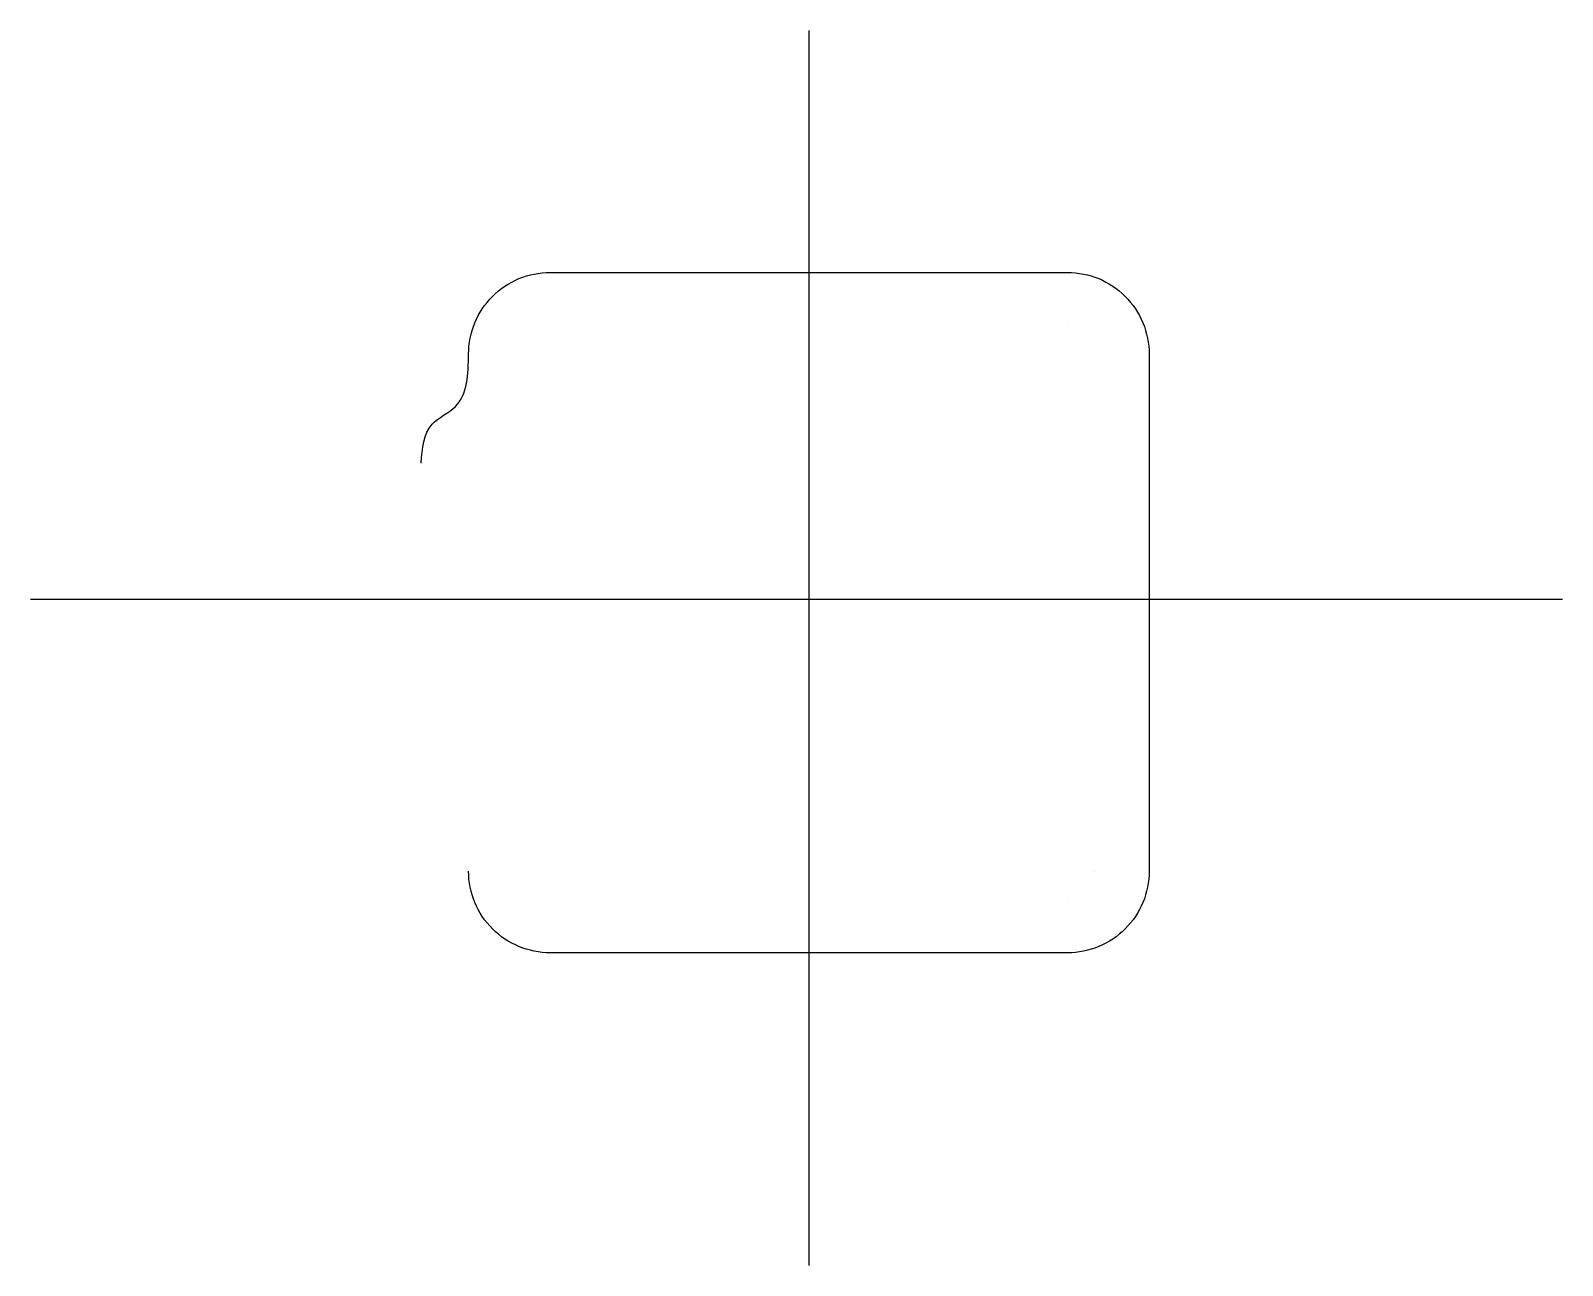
# Model space of a CAD drawing. Header units: millimetres. Extents: x -46 to 10.2, y -6.9 to 38.5.
import ezdxf

# ---------------------------------------------------------------- set-up
doc = ezdxf.new("R2010")
doc.units = ezdxf.units.MM

msp = doc.modelspace()

# ---------------------------------------------------------------- linework, layer by layer
for p, q in [((-17.448, 38.514), (-17.448, -6.858)), ((-46.036, 17.625), (10.233, 17.625)), ((-31.948, 17.625), (-31.694, 17.625)), ((-4.948, 11.628, 5.511), (-4.948, 11.628, 5.511)), ((-4.948, 10.628, 1.5), (-4.948, 10.63, 1.5)), ((-4.948, 10.628, 1.5), (-4.948, 10.628, 1.5)), ((-6.948, 7.628, 8.964), (-6.948, 7.625, 8.964)), ((-7.948, 6.628, 1.5), (-7.948, 6.628, 1.5)), ((-7.948, 6.628, 1.5), (-7.948, 6.628, 1.5))]:
    msp.add_line(p, q)
at = {"extrusion": (0, -1, 0)}
msp.add_line((-7.948, 27.628, 1.5), (-7.945, 27.628, 1), dxfattribs=at)
at = {"extrusion": (1, -1.86985e-16, 0)}
msp.add_line((-4.948, 14.628, 5.511), (-4.948, 14.628, 5.511), dxfattribs=at)
msp.add_line((-4.948, 14.628, 5.511), (-4.948, 14.628, 5.511), dxfattribs=at)
msp.add_line((-4.948, 14.628, 5.511), (-4.948, 14.628, 5.511), dxfattribs=at)
msp.add_lwpolyline([(-29.948, 26.628, -0.414214), (-26.948, 29.628), (-7.948, 29.628, -0.414214), (-4.948, 26.628), (-4.948, 7.628, -0.414214), (-7.948, 4.628), (-26.948, 4.628, -0.414214), (-29.948, 7.628)], format="xyb")
msp.add_spline([(-31.694, 22.625), (-31.288, 24.049), (-30.433, 24.702), (-29.948, 26.628)], degree=3)

doc.saveas('drawing.dxf')
